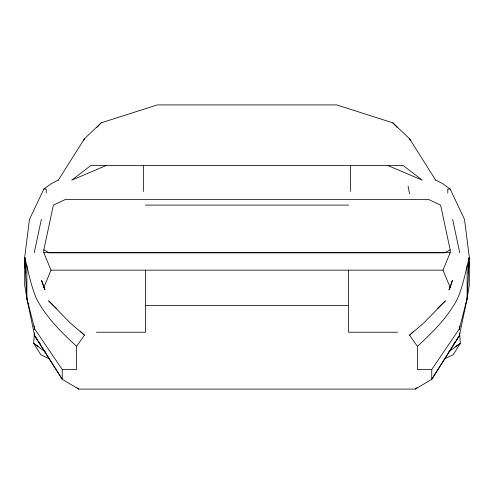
<?xml version="1.0" encoding="UTF-8"?>
<svg xmlns="http://www.w3.org/2000/svg" width="494" height="494" viewBox="0 0 494 494"><rect width="100%" height="100%" fill="white"/><g stroke="black" fill="none" stroke-linecap="round" stroke-linejoin="round"><path stroke-width="0.74" d="M34.339 333.005L33.703 343.404L40.872 354.785L49.808 359.008M468.522 264.895L468.831 261.876M469.065 259.616L469.3 257.349L464.521 219.373L450.176 189.072L443.007 183.854L435.838 180.075M468.084 273.077L468.361 270.798M468.553 269.279L469.3 263.203L468.831 261.752L469.3 263.203M459.346 329.807L459.871 325.991M469.09 258.875L469.3 257.349C465.669 271.212 463.224 285.322 457.568 298.623C447.805 317.346 432.763 332.19 417.405 346.35L417.405 369.506L431.75 369.506L459.346 328.868L467.126 298.623L469.3 285.273L469.3 257.349L467.126 298.623L459.346 335.735L431.75 379.312L415.318 389.093L78.682 389.093L62.25 379.312L34.654 335.735L26.874 298.623L24.7 285.273L24.7 257.349L29.479 219.373L43.824 189.072L50.993 183.854L58.162 180.075M34.259 252.681L41.36 219.373M43.824 287.551L41.613 280.462L45.016 289.922L43.824 287.551L50.993 270.162L43.824 252.681L43.824 249.834L53.383 205.096L65.338 199.502L428.662 199.502L440.617 205.096L450.176 249.834L450.176 252.681L443.007 270.162L450.176 287.551L448.984 289.922L452.387 280.462L450.176 287.551M465.181 305.922L465.768 303.73M466.157 302.272L467.126 298.623L467.126 265.068M24.7 263.203L25.169 261.752L24.7 263.203L25.447 269.279M83.467 140.809L84.455 138.74L101.19 122.833L157.364 104.907L336.636 104.907L392.81 122.833L409.545 138.74L435.77 180.31M58.23 180.31L84.455 138.74M453.307 344.534L455.462 341.391M456.326 340.138L459.346 335.735L431.75 379.312L431.75 369.506M76.595 346.35C61.237 332.19 46.195 317.346 36.433 298.623C30.776 285.322 28.331 271.212 24.7 257.349L26.874 298.623L34.654 328.868L62.25 369.506L76.595 369.506L76.595 346.313L84.455 335.185L80.596 331.486M96.515 127.724L101.19 122.833M417.405 346.35L409.545 335.185L413.404 331.486M437.672 308.237L445.397 300.84L423.883 322.866L409.545 335.185M415.318 389.093L417.078 387.691M448.503 352.024L460.297 343.404L459.661 333.005M455.801 346.325L460.297 343.404L453.128 354.785L444.192 359.008M450.176 249.834L444.798 252.798L49.202 252.798L43.824 249.834M106.043 165.546L71.686 180.193L90.81 165.546L403.19 165.546L422.314 180.193L387.957 165.546M43.824 189.072L46.214 189.072L46.214 192.987M450.176 189.072L447.786 189.072L447.786 192.987M145.409 205.096L348.591 205.096M43.824 252.681L450.176 252.681M50.993 270.162L443.007 270.162M145.409 305.582L348.591 305.582M96.41 332.221L145.409 332.221L145.409 270.162M397.59 332.221L348.591 332.221L348.591 270.162M38.199 346.325L33.703 343.404L45.497 352.024M76.922 387.691L78.682 389.093M84.455 335.185L70.117 322.866L48.603 300.84L56.328 308.237M392.81 122.833L397.485 127.724M37.674 340.138L34.654 335.735L62.25 379.312L62.25 369.506M38.538 341.391L40.693 344.534M409.545 138.74L410.533 140.809M27.843 302.272L26.874 298.623L26.874 265.068M28.232 303.73L28.819 305.922M452.64 219.373L459.741 252.681M408.081 186.133L409.545 193.858M24.91 258.875L24.7 257.349L24.935 259.616M34.129 325.991L34.654 329.807M25.639 270.798L25.916 273.077M25.169 261.876L25.478 264.895M350.604 165.546L350.604 191.437M143.396 165.546L143.396 191.437"/></g></svg>
